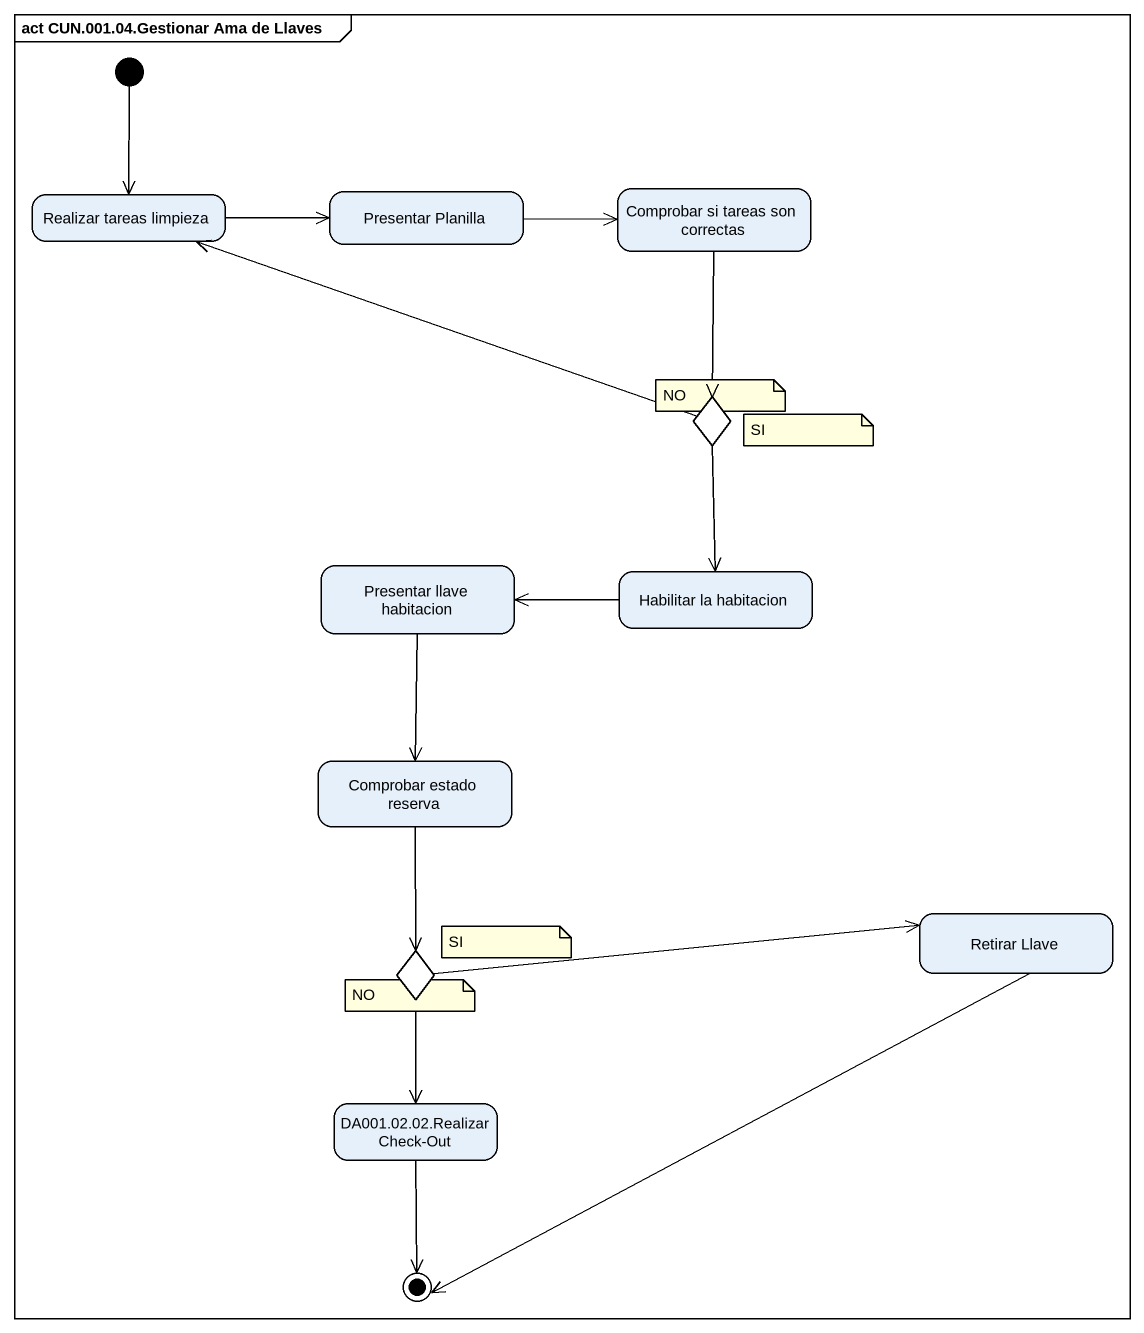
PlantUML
@startuml
mainframe act CUN.001.04.Gestionar Ama de Llaves
hide empty description
state "Realizar tareas limpieza" as Realizar_tareas_limpieza
state "Presentar Planilla" as Presentar_Planilla
state "Comprobar si tareas son correctas" as Comprobar_si_tareas_son
state choice1 <<choice>>
state "Presentar llave habitacion" as Presentar_llave_habitacion
state "Habilitar la habitacion" as Habilitar_la_habitacion
state "Comprobar estado reserva" as Comprobar_estado_reserva
state choice2 <<choice>>
state "Retirar Llave" as Retirar_Llave
state "DA001.02.02.Realizar Check-Out" as DA001_02_02_Realizar_Check
[*] --> Realizar_tareas_limpieza
Realizar_tareas_limpieza -right-> Presentar_Planilla
Presentar_Planilla -right-> Comprobar_si_tareas_son
Comprobar_si_tareas_son --> choice1
choice1 -left-> Realizar_tareas_limpieza
choice1 --> Habilitar_la_habitacion
Presentar_llave_habitacion --> Comprobar_estado_reserva
Habilitar_la_habitacion -left-> Presentar_llave_habitacion
Comprobar_estado_reserva --> choice2
choice2 -right-> Retirar_Llave
choice2 --> DA001_02_02_Realizar_Check
Retirar_Llave -left-> [*]
DA001_02_02_Realizar_Check --> [*]
note as N1
  NO
end note
note as N2
  SI
end note
note as N3
  SI
end note
note as N4
  NO
end note
@enduml
